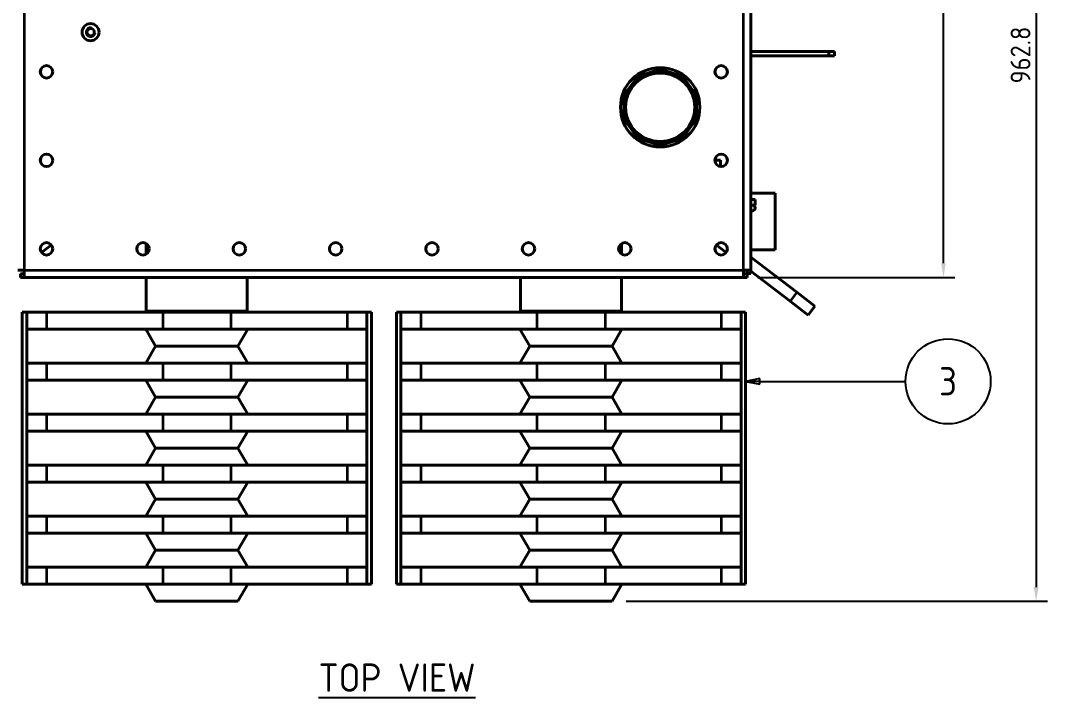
# Model space of a CAD drawing. Header units: millimetres. Extents: x 0 to 5945, y 0 to 4205.
# Drawn here: x 2225 to 3131, y 2796 to 3393 of the extents above; entities that cross this region are included whole.
import ezdxf

# ---------------------------------------------------------------- set-up
doc = ezdxf.new("R2010")
doc.units = ezdxf.units.MM
doc.header["$LTSCALE"] = 5
for name, color, linetype, lineweight in [('가시적인 것(ISO)', 3, 'Continuous', 40), ('가시적인 좁은 것(ISO)', 3, 'Continuous', 35), ('기호(ISO)', 5, 'Continuous', 25), ('치수(ISO)', 2, 'Continuous', 25)]:
    doc.layers.add(name, color=color, linetype=linetype, lineweight=lineweight)
doc.styles.add('문자 텍스트_PSTEK_POSCO', font='isocp.shx')
doc.styles.add('부품번호텍스트_PSTEK_POSCO', font='isocp.shx')
doc.styles.add('치수 텍스트_PSTEK_POSCO', font='isocp.shx')
doc.dimstyles.new('치수_PSTEK_POSCO', dxfattribs={"dimscale": 5, "dimtxt": 3.5, "dimasz": 2.5, "dimexe": 2, "dimexo": 2.5, "dimgap": 1, "dimtad": 1, "dimrnd": 1e-08, "dimdsep": 46, "dimtxsty": '치수 텍스트_PSTEK_POSCO', "dimcen": 0.09, "dimdle": 10, "dimclrd": 7, "dimclre": 7, "dimclrt": 2, "dimadec": 1, "dimazin": 2, "dimtfac": 1, "dimtmove": 0, "dimatfit": 3, "dimfxl": 0, "dimtolj": 1, "dimlwd": -1, "dimlwe": -1, "dimarcsym": 0})

# ---------------------------------------------------------------- blocks, each defined once
blk = doc.blocks.new('품번기호2')
at = {"layer": '기호(ISO)', "color": 7}
for p, q in [((575.41, 615.4), (572.91, 614.9)), ((575.41, 614.9), (572.91, 614.9)), ((572.91, 614.9), (575.41, 614.4)), ((575.41, 614.4), (575.41, 615.4)), ((575.41, 614.9), (601.13, 614.9))]:
    blk.add_line(p, q, dxfattribs=at)
at = {"layer": '기호(ISO)', "color": 7, "flags": 128}
blk.add_lwpolyline([(575.41, 615.4), (572.91, 614.9)], dxfattribs=at)
at = {"layer": '기호(ISO)'}
blk.add_circle((608.63, 614.9), 7.5, dxfattribs=at)
at = {"layer": '기호(ISO)', "color": 7}
blk.add_solid([(575.41, 615.4), (572.91, 614.9), (575.41, 614.4), (575.41, 615.4)], dxfattribs=at)
at = {"layer": '기호(ISO)', "color": 7, "insert": (608.63, 614.92), "char_height": 5, "attachment_point": 5, "style": '부품번호텍스트_PSTEK_POSCO'}
blk.add_mtext('3', dxfattribs=at)
blk = doc.blocks.new('*D28')
at = {"layer": 'Defpoints', "color": 0}
for p in [(2862.86, 3684.62), (3039.07, 3684.62), (2862.86, 3166.22)]:
    blk.add_point(p, dxfattribs=at)
at = {"layer": '치수(ISO)', "color": 7}
for p, q in [((2875.36, 3684.62), (3049.07, 3684.62)), ((3039.07, 3178.72), (3039.07, 3672.12)), ((2875.36, 3166.22), (3049.07, 3166.22))]:
    blk.add_line(p, q, dxfattribs=at)
for points in [[(3036.99, 3672.12), (3041.16, 3672.12), (3039.07, 3684.62)], [(3036.99, 3178.72), (3041.16, 3178.72), (3039.07, 3166.22)]]:
    blk.add_solid(points, dxfattribs=at)
at = {"layer": '치수(ISO)', "color": 2, "insert": (3025.32, 3407.34), "char_height": 17.5, "attachment_point": 4, "rotation": 90, "style": '치수 텍스트_PSTEK_POSCO'}
blk.add_mtext('\\A1;518.4', dxfattribs=at)
blk = doc.blocks.new('*D58')
at = {"layer": 'Defpoints', "color": 0}
for p in [(2810.56, 3843.42), (2746.9, 2880.62), (3120.83, 2880.62)]:
    blk.add_point(p, dxfattribs=at)
at = {"layer": '치수(ISO)', "color": 7}
for p, q in [((2823.06, 3843.42), (3130.83, 3843.42)), ((3120.83, 3830.92), (3120.83, 2893.12)), ((2759.4, 2880.62), (3130.83, 2880.62))]:
    blk.add_line(p, q, dxfattribs=at)
for points in [[(3118.74, 3830.92), (3122.91, 3830.92), (3120.83, 3843.42)], [(3118.74, 2893.12), (3122.91, 2893.12), (3120.83, 2880.62)]]:
    blk.add_solid(points, dxfattribs=at)
at = {"layer": '치수(ISO)', "color": 2, "insert": (3107.07, 3337.16), "char_height": 17.5, "attachment_point": 4, "rotation": 90, "style": '치수 텍스트_PSTEK_POSCO'}
blk.add_mtext('\\A1;962.8', dxfattribs=at)

msp = doc.modelspace()

# ---------------------------------------------------------------- linework, layer by layer
at = {"layer": '가시적인 것(ISO)'}
for p, q in [((2869.257, 3678.225), (2869.257, 3172.625)), ((2869.257, 3365.425), (2938.057, 3365.425)), ((2869.257, 3361.425), (2938.057, 3361.425)), ((2943.057, 3365.425), (2938.057, 3365.425)), ((2938.057, 3365.425), (2938.057, 3361.425)), ((2938.057, 3361.425), (2943.057, 3361.425)), ((2943.057, 3361.425), (2943.057, 3365.425)), ((2769.48, 3343.445), (2763.368, 3335.034)), ((2779.368, 3346.658), (2769.48, 3343.445)), ((2789.257, 3349.871), (2779.368, 3346.658)), ((2799.145, 3346.658), (2789.257, 3349.871)), ((2809.034, 3343.445), (2799.145, 3346.658)), ((2815.145, 3335.034), (2809.034, 3343.445)), ((2763.368, 3335.034), (2757.257, 3326.622)), ((2821.257, 3326.622), (2815.145, 3335.034)), ((2757.257, 3326.622), (2757.257, 3316.225)), ((2821.257, 3316.225), (2821.257, 3326.622)), ((2757.257, 3316.225), (2757.257, 3305.827)), ((2821.257, 3305.827), (2821.257, 3316.225)), ((2757.257, 3305.827), (2763.368, 3297.416)), ((2763.368, 3297.416), (2769.48, 3289.004)), ((2809.034, 3289.004), (2815.145, 3297.416)), ((2815.145, 3297.416), (2821.257, 3305.827)), ((2769.48, 3289.004), (2779.368, 3285.791)), ((2799.145, 3285.791), (2809.034, 3289.004)), ((2779.368, 3285.791), (2789.257, 3282.578)), ((2789.257, 3282.578), (2799.145, 3285.791)), ((2842.557, 3269.425), (2837.557, 3269.425)), ((2842.557, 3269.425), (2842.557, 3263.947)), ((2890.557, 3240.425), (2869.257, 3240.425)), ((2869.257, 3234.925), (2873.057, 3234.925)), ((2873.057, 3229.925), (2873.057, 3234.925)), ((2890.557, 3190.425), (2890.557, 3240.425)), ((2869.257, 3229.925), (2870.557, 3229.925)), ((2870.557, 3224.925), (2869.257, 3224.925)), ((2873.057, 3229.925), (2870.557, 3229.925)), ((2252.347, 3194.866), (2243.612, 3188.185)), ((2336.007, 3186.783), (2336.007, 3196.067)), ((2755.107, 3186.783), (2755.107, 3196.067)), ((2838.767, 3194.866), (2847.502, 3188.185)), ((2890.557, 3190.425), (2869.257, 3190.425)), ((2909.859, 3153.081), (2869.257, 3184.136)), ((2222.714, 3172.625), (2228.257, 3172.625)), ((2228.057, 3172.625), (2228.057, 3172.425)), ((2228.057, 3172.425), (2228.257, 3172.425)), ((2228.257, 3172.625), (2228.257, 3167.082)), ((2862.857, 3172.625), (2868.399, 3172.625)), ((2862.857, 3167.082), (2862.857, 3172.625)), ((2862.857, 3172.425), (2863.057, 3172.425)), ((2863.057, 3172.425), (2863.057, 3172.625)), ((2866.057, 3169.525), (2866.057, 3172.625)), ((2868.399, 3172.625), (2869.257, 3172.625)), ((2869.257, 3172.625), (2869.257, 3169.525)), ((2869.257, 3171.546), (2903.784, 3145.138)), ((2225.157, 3169.425), (2228.257, 3169.425)), ((2225.157, 3169.425), (2225.157, 3166.225)), ((2228.257, 3166.225), (2225.157, 3166.225)), ((2228.257, 3167.082), (2228.257, 3166.225)), ((2862.857, 3166.225), (2228.257, 3166.225)), ((2336.007, 3136.404), (2336.007, 3166.225)), ((2425.107, 3136.404), (2425.107, 3166.225)), ((2666.007, 3136.404), (2666.007, 3166.225)), ((2755.107, 3136.404), (2755.107, 3166.225)), ((2862.857, 3169.425), (2865.957, 3169.425)), ((2862.857, 3166.225), (2862.857, 3167.082)), ((2865.957, 3166.225), (2862.857, 3166.225)), ((2865.957, 3169.425), (2865.957, 3166.225)), ((2866.057, 3169.525), (2869.257, 3169.525)), ((2909.859, 3153.081), (2925.745, 3140.93)), ((2919.67, 3132.987), (2903.784, 3145.138)), ((2230.557, 3135.625), (2226.557, 3135.625)), ((2226.557, 2895.625), (2226.557, 3135.625)), ((2248.039, 3135.625), (2230.557, 3135.625)), ((2230.557, 3135.625), (2230.557, 3120.625)), ((2248.039, 3135.625), (2350.486, 3135.625)), ((2336.007, 3136.404), (2335.557, 3135.625)), ((2336.007, 3136.404), (2425.107, 3136.404)), ((2410.628, 3135.625), (2350.486, 3135.625)), ((2410.628, 3135.625), (2513.075, 3135.625)), ((2425.107, 3136.404), (2425.557, 3135.625)), ((2530.557, 3135.625), (2513.075, 3135.625)), ((2530.557, 3135.625), (2530.557, 3120.625)), ((2530.557, 3135.625), (2534.557, 3135.625)), ((2534.557, 2895.625), (2534.557, 3135.625)), ((2560.557, 3135.625), (2556.557, 3135.625)), ((2556.557, 2895.625), (2556.557, 3135.625)), ((2578.039, 3135.625), (2560.557, 3135.625)), ((2560.557, 3135.625), (2560.557, 3120.625)), ((2578.039, 3135.625), (2680.486, 3135.625)), ((2666.007, 3136.404), (2665.557, 3135.625)), ((2666.007, 3136.404), (2755.107, 3136.404)), ((2740.628, 3135.625), (2680.486, 3135.625)), ((2740.628, 3135.625), (2843.075, 3135.625)), ((2755.107, 3136.404), (2755.557, 3135.625)), ((2860.557, 3135.625), (2843.075, 3135.625)), ((2860.557, 3135.625), (2860.557, 3120.625)), ((2860.557, 3135.625), (2864.557, 3135.625)), ((2864.557, 2895.625), (2864.557, 3135.625)), ((2919.67, 3132.987), (2925.745, 3140.93)), ((2230.557, 3120.625), (2248.039, 3120.625)), ((2230.557, 3120.625), (2230.557, 3090.625)), ((2350.486, 3120.625), (2248.039, 3120.625)), ((2344.217, 3105.625), (2335.557, 3120.625)), ((2350.486, 3120.625), (2410.628, 3120.625)), ((2513.075, 3120.625), (2410.628, 3120.625)), ((2416.897, 3105.625), (2425.557, 3120.625)), ((2513.075, 3120.625), (2530.557, 3120.625)), ((2530.557, 3120.625), (2530.557, 3090.625)), ((2560.557, 3120.625), (2578.039, 3120.625)), ((2560.557, 3120.625), (2560.557, 3090.625)), ((2680.486, 3120.625), (2578.039, 3120.625)), ((2674.217, 3105.625), (2665.557, 3120.625)), ((2680.486, 3120.625), (2740.628, 3120.625)), ((2843.075, 3120.625), (2740.628, 3120.625)), ((2746.897, 3105.625), (2755.557, 3120.625)), ((2843.075, 3120.625), (2860.557, 3120.625)), ((2860.557, 3120.625), (2860.557, 3090.625)), ((2344.217, 3105.625), (2335.557, 3090.625)), ((2344.217, 3105.625), (2416.897, 3105.625)), ((2416.897, 3105.625), (2425.557, 3090.625)), ((2674.217, 3105.625), (2665.557, 3090.625)), ((2674.217, 3105.625), (2746.897, 3105.625)), ((2746.897, 3105.625), (2755.557, 3090.625)), ((2248.039, 3090.625), (2230.557, 3090.625)), ((2230.557, 3090.625), (2230.557, 3075.625)), ((2248.039, 3090.625), (2350.486, 3090.625)), ((2410.628, 3090.625), (2350.486, 3090.625)), ((2410.628, 3090.625), (2513.075, 3090.625)), ((2530.557, 3090.625), (2513.075, 3090.625)), ((2530.557, 3090.625), (2530.557, 3075.625)), ((2578.039, 3090.625), (2560.557, 3090.625)), ((2560.557, 3090.625), (2560.557, 3075.625)), ((2578.039, 3090.625), (2680.486, 3090.625)), ((2740.628, 3090.625), (2680.486, 3090.625)), ((2740.628, 3090.625), (2843.075, 3090.625)), ((2860.557, 3090.625), (2843.075, 3090.625)), ((2860.557, 3090.625), (2860.557, 3075.625)), ((2230.557, 3075.625), (2248.039, 3075.625)), ((2230.557, 3075.625), (2230.557, 3045.625)), ((2350.486, 3075.625), (2248.039, 3075.625)), ((2344.217, 3060.625), (2335.557, 3075.625)), ((2350.486, 3075.625), (2410.628, 3075.625)), ((2513.075, 3075.625), (2410.628, 3075.625)), ((2416.897, 3060.625), (2425.557, 3075.625)), ((2513.075, 3075.625), (2530.557, 3075.625)), ((2530.557, 3075.625), (2530.557, 3045.625)), ((2560.557, 3075.625), (2578.039, 3075.625)), ((2560.557, 3075.625), (2560.557, 3045.625)), ((2680.486, 3075.625), (2578.039, 3075.625)), ((2674.217, 3060.625), (2665.557, 3075.625)), ((2680.486, 3075.625), (2740.628, 3075.625)), ((2843.075, 3075.625), (2740.628, 3075.625)), ((2746.897, 3060.625), (2755.557, 3075.625)), ((2843.075, 3075.625), (2860.557, 3075.625)), ((2860.557, 3075.625), (2860.557, 3045.625)), ((2344.217, 3060.625), (2335.557, 3045.625)), ((2344.217, 3060.625), (2416.897, 3060.625)), ((2416.897, 3060.625), (2425.557, 3045.625)), ((2674.217, 3060.625), (2665.557, 3045.625)), ((2674.217, 3060.625), (2746.897, 3060.625)), ((2746.897, 3060.625), (2755.557, 3045.625)), ((2248.039, 3045.625), (2230.557, 3045.625)), ((2230.557, 3045.625), (2230.557, 3030.625)), ((2248.039, 3045.625), (2350.486, 3045.625)), ((2410.628, 3045.625), (2350.486, 3045.625)), ((2410.628, 3045.625), (2513.075, 3045.625)), ((2530.557, 3045.625), (2513.075, 3045.625)), ((2530.557, 3045.625), (2530.557, 3030.625)), ((2578.039, 3045.625), (2560.557, 3045.625)), ((2560.557, 3045.625), (2560.557, 3030.625)), ((2578.039, 3045.625), (2680.486, 3045.625)), ((2740.628, 3045.625), (2680.486, 3045.625)), ((2740.628, 3045.625), (2843.075, 3045.625)), ((2860.557, 3045.625), (2843.075, 3045.625)), ((2860.557, 3045.625), (2860.557, 3030.625)), ((2230.557, 3030.625), (2248.039, 3030.625)), ((2230.557, 3030.625), (2230.557, 3000.625)), ((2350.486, 3030.625), (2248.039, 3030.625)), ((2344.217, 3015.625), (2335.557, 3030.625)), ((2350.486, 3030.625), (2410.628, 3030.625)), ((2513.075, 3030.625), (2410.628, 3030.625)), ((2416.897, 3015.625), (2425.557, 3030.625)), ((2513.075, 3030.625), (2530.557, 3030.625)), ((2530.557, 3030.625), (2530.557, 3000.625)), ((2560.557, 3030.625), (2578.039, 3030.625)), ((2560.557, 3030.625), (2560.557, 3000.625)), ((2680.486, 3030.625), (2578.039, 3030.625)), ((2674.217, 3015.625), (2665.557, 3030.625)), ((2680.486, 3030.625), (2740.628, 3030.625)), ((2843.075, 3030.625), (2740.628, 3030.625)), ((2746.897, 3015.625), (2755.557, 3030.625)), ((2843.075, 3030.625), (2860.557, 3030.625)), ((2860.557, 3030.625), (2860.557, 3000.625)), ((2344.217, 3015.625), (2335.557, 3000.625)), ((2344.217, 3015.625), (2416.897, 3015.625)), ((2416.897, 3015.625), (2425.557, 3000.625)), ((2674.217, 3015.625), (2665.557, 3000.625)), ((2674.217, 3015.625), (2746.897, 3015.625)), ((2746.897, 3015.625), (2755.557, 3000.625)), ((2248.039, 3000.625), (2230.557, 3000.625)), ((2230.557, 3000.625), (2230.557, 2985.625)), ((2248.039, 3000.625), (2350.486, 3000.625)), ((2410.628, 3000.625), (2350.486, 3000.625)), ((2410.628, 3000.625), (2513.075, 3000.625)), ((2530.557, 3000.625), (2513.075, 3000.625)), ((2530.557, 3000.625), (2530.557, 2985.625)), ((2578.039, 3000.625), (2560.557, 3000.625)), ((2560.557, 3000.625), (2560.557, 2985.625)), ((2578.039, 3000.625), (2680.486, 3000.625)), ((2740.628, 3000.625), (2680.486, 3000.625)), ((2740.628, 3000.625), (2843.075, 3000.625)), ((2860.557, 3000.625), (2843.075, 3000.625)), ((2860.557, 3000.625), (2860.557, 2985.625)), ((2230.557, 2985.625), (2248.039, 2985.625)), ((2230.557, 2985.625), (2230.557, 2955.625)), ((2350.486, 2985.625), (2248.039, 2985.625)), ((2344.217, 2970.625), (2335.557, 2985.625)), ((2350.486, 2985.625), (2410.628, 2985.625)), ((2513.075, 2985.625), (2410.628, 2985.625)), ((2416.897, 2970.625), (2425.557, 2985.625)), ((2513.075, 2985.625), (2530.557, 2985.625)), ((2530.557, 2985.625), (2530.557, 2955.625)), ((2560.557, 2985.625), (2578.039, 2985.625)), ((2560.557, 2985.625), (2560.557, 2955.625)), ((2680.486, 2985.625), (2578.039, 2985.625)), ((2674.217, 2970.625), (2665.557, 2985.625)), ((2680.486, 2985.625), (2740.628, 2985.625)), ((2843.075, 2985.625), (2740.628, 2985.625)), ((2746.897, 2970.625), (2755.557, 2985.625)), ((2843.075, 2985.625), (2860.557, 2985.625)), ((2860.557, 2985.625), (2860.557, 2955.625)), ((2344.217, 2970.625), (2335.557, 2955.625)), ((2344.217, 2970.625), (2416.897, 2970.625)), ((2416.897, 2970.625), (2425.557, 2955.625)), ((2674.217, 2970.625), (2665.557, 2955.625)), ((2674.217, 2970.625), (2746.897, 2970.625)), ((2746.897, 2970.625), (2755.557, 2955.625)), ((2248.039, 2955.625), (2230.557, 2955.625)), ((2230.557, 2955.625), (2230.557, 2940.625)), ((2248.039, 2955.625), (2350.486, 2955.625)), ((2410.628, 2955.625), (2350.486, 2955.625)), ((2410.628, 2955.625), (2513.075, 2955.625)), ((2530.557, 2955.625), (2513.075, 2955.625)), ((2530.557, 2955.625), (2530.557, 2940.625)), ((2578.039, 2955.625), (2560.557, 2955.625)), ((2560.557, 2955.625), (2560.557, 2940.625)), ((2578.039, 2955.625), (2680.486, 2955.625)), ((2740.628, 2955.625), (2680.486, 2955.625)), ((2740.628, 2955.625), (2843.075, 2955.625)), ((2860.557, 2955.625), (2843.075, 2955.625)), ((2860.557, 2955.625), (2860.557, 2940.625)), ((2230.557, 2940.625), (2248.039, 2940.625)), ((2230.557, 2940.625), (2230.557, 2910.625)), ((2350.486, 2940.625), (2248.039, 2940.625)), ((2344.217, 2925.625), (2335.557, 2940.625)), ((2350.486, 2940.625), (2410.628, 2940.625)), ((2513.075, 2940.625), (2410.628, 2940.625)), ((2416.897, 2925.625), (2425.557, 2940.625)), ((2513.075, 2940.625), (2530.557, 2940.625)), ((2530.557, 2940.625), (2530.557, 2910.625)), ((2560.557, 2940.625), (2578.039, 2940.625)), ((2560.557, 2940.625), (2560.557, 2910.625)), ((2680.486, 2940.625), (2578.039, 2940.625)), ((2674.217, 2925.625), (2665.557, 2940.625)), ((2680.486, 2940.625), (2740.628, 2940.625)), ((2843.075, 2940.625), (2740.628, 2940.625)), ((2746.897, 2925.625), (2755.557, 2940.625)), ((2843.075, 2940.625), (2860.557, 2940.625)), ((2860.557, 2940.625), (2860.557, 2910.625)), ((2344.217, 2925.625), (2335.557, 2910.625)), ((2344.217, 2925.625), (2416.897, 2925.625)), ((2416.897, 2925.625), (2425.557, 2910.625)), ((2674.217, 2925.625), (2665.557, 2910.625)), ((2674.217, 2925.625), (2746.897, 2925.625)), ((2746.897, 2925.625), (2755.557, 2910.625)), ((2248.039, 2910.625), (2230.557, 2910.625)), ((2230.557, 2910.625), (2230.557, 2895.625)), ((2248.039, 2910.625), (2350.486, 2910.625)), ((2410.628, 2910.625), (2350.486, 2910.625)), ((2410.628, 2910.625), (2513.075, 2910.625)), ((2530.557, 2910.625), (2513.075, 2910.625)), ((2530.557, 2910.625), (2530.557, 2895.625)), ((2578.039, 2910.625), (2560.557, 2910.625)), ((2560.557, 2910.625), (2560.557, 2895.625)), ((2578.039, 2910.625), (2680.486, 2910.625)), ((2740.628, 2910.625), (2680.486, 2910.625)), ((2740.628, 2910.625), (2843.075, 2910.625)), ((2860.557, 2910.625), (2843.075, 2910.625)), ((2860.557, 2910.625), (2860.557, 2895.625)), ((2230.557, 2895.625), (2226.557, 2895.625)), ((2230.557, 2895.625), (2248.039, 2895.625)), ((2350.486, 2895.625), (2248.039, 2895.625)), ((2344.217, 2880.625), (2335.557, 2895.625)), ((2350.486, 2895.625), (2410.628, 2895.625)), ((2513.075, 2895.625), (2410.628, 2895.625)), ((2416.897, 2880.625), (2425.557, 2895.625)), ((2513.075, 2895.625), (2530.557, 2895.625)), ((2530.557, 2895.625), (2534.557, 2895.625)), ((2560.557, 2895.625), (2556.557, 2895.625)), ((2560.557, 2895.625), (2578.039, 2895.625)), ((2680.486, 2895.625), (2578.039, 2895.625)), ((2674.217, 2880.625), (2665.557, 2895.625)), ((2680.486, 2895.625), (2740.628, 2895.625)), ((2843.075, 2895.625), (2740.628, 2895.625)), ((2746.897, 2880.625), (2755.557, 2895.625)), ((2843.075, 2895.625), (2860.557, 2895.625)), ((2860.557, 2895.625), (2864.557, 2895.625)), ((2344.217, 2880.625), (2416.897, 2880.625)), ((2674.217, 2880.625), (2746.897, 2880.625))]:
    msp.add_line(p, q, dxfattribs=at)
for centre, radius in [((2286.857, 3382.425), 7.5), ((2286.857, 3382.425), 3.324), ((2248.057, 3347.425), 5.5), ((2789.257, 3316.225), 35), ((2843.057, 3347.425), 5.5), ((2789.257, 3316.225), 32), ((2248.057, 3269.425), 5.5), ((2843.057, 3269.425), 5.5), ((2248.057, 3191.425), 5.5), ((2333.057, 3191.425), 5.5), ((2418.057, 3191.425), 5.5), ((2503.057, 3191.425), 5.5), ((2588.057, 3191.425), 5.5), ((2673.057, 3191.425), 5.5), ((2758.057, 3191.425), 5.5), ((2843.057, 3191.425), 5.5)]:
    msp.add_circle(centre, radius, dxfattribs=at)
for centre, radius, start, end in [((2248.118, 3347.425), 5.5, 90.318832, 269.681168), ((2842.996, 3347.425), 5.5, 270.318832, 89.681168), ((2248.118, 3269.425), 5.5, 90.318832, 269.681168), ((2842.996, 3269.425), 5.5, 270.318832, 89.681168), ((2870.557, 3227.425), 2.5, 270, 90)]:
    msp.add_arc(centre, radius, start, end, dxfattribs=at)
at = {"layer": '가시적인 좁은 것(ISO)'}
for p, q in [((2228.257, 3678.225), (2228.257, 3172.625)), ((2862.857, 3172.625), (2862.857, 3678.225)), ((2228.257, 3172.625), (2862.857, 3172.625)), ((2909.859, 3153.081), (2903.784, 3145.138)), ((2248.039, 3135.625), (2248.039, 3120.625)), ((2350.486, 3135.625), (2350.486, 3120.625)), ((2410.628, 3135.625), (2410.628, 3120.625)), ((2513.075, 3135.625), (2513.075, 3120.625)), ((2578.039, 3135.625), (2578.039, 3120.625)), ((2680.486, 3135.625), (2680.486, 3120.625)), ((2740.628, 3135.625), (2740.628, 3120.625)), ((2843.075, 3135.625), (2843.075, 3120.625)), ((2248.039, 3090.625), (2248.039, 3075.625)), ((2350.486, 3090.625), (2350.486, 3075.625)), ((2410.628, 3090.625), (2410.628, 3075.625)), ((2513.075, 3090.625), (2513.075, 3075.625)), ((2578.039, 3090.625), (2578.039, 3075.625)), ((2680.486, 3090.625), (2680.486, 3075.625)), ((2740.628, 3090.625), (2740.628, 3075.625)), ((2843.075, 3090.625), (2843.075, 3075.625)), ((2248.039, 3045.625), (2248.039, 3030.625)), ((2350.486, 3045.625), (2350.486, 3030.625)), ((2410.628, 3045.625), (2410.628, 3030.625)), ((2513.075, 3045.625), (2513.075, 3030.625)), ((2578.039, 3045.625), (2578.039, 3030.625)), ((2680.486, 3045.625), (2680.486, 3030.625)), ((2740.628, 3045.625), (2740.628, 3030.625)), ((2843.075, 3045.625), (2843.075, 3030.625)), ((2248.039, 3000.625), (2248.039, 2985.625)), ((2350.486, 3000.625), (2350.486, 2985.625)), ((2410.628, 3000.625), (2410.628, 2985.625)), ((2513.075, 3000.625), (2513.075, 2985.625)), ((2578.039, 3000.625), (2578.039, 2985.625)), ((2680.486, 3000.625), (2680.486, 2985.625)), ((2740.628, 3000.625), (2740.628, 2985.625)), ((2843.075, 3000.625), (2843.075, 2985.625)), ((2248.039, 2955.625), (2248.039, 2940.625)), ((2350.486, 2955.625), (2350.486, 2940.625)), ((2410.628, 2955.625), (2410.628, 2940.625)), ((2513.075, 2955.625), (2513.075, 2940.625)), ((2578.039, 2955.625), (2578.039, 2940.625)), ((2680.486, 2955.625), (2680.486, 2940.625)), ((2740.628, 2955.625), (2740.628, 2940.625)), ((2843.075, 2955.625), (2843.075, 2940.625)), ((2248.039, 2910.625), (2248.039, 2895.625)), ((2350.486, 2910.625), (2350.486, 2895.625)), ((2410.628, 2910.625), (2410.628, 2895.625)), ((2513.075, 2910.625), (2513.075, 2895.625)), ((2578.039, 2910.625), (2578.039, 2895.625)), ((2680.486, 2910.625), (2680.486, 2895.625)), ((2740.628, 2910.625), (2740.628, 2895.625)), ((2843.075, 2910.625), (2843.075, 2895.625))]:
    msp.add_line(p, q, dxfattribs=at)
msp.add_circle((2789.257, 3316.225), 30.179, dxfattribs=at)
msp.add_arc((2286.857, 3382.425), 4, 80, 350, dxfattribs=at)

# ---------------------------------------------------------------- block references
at = {"layer": '기호(ISO)', "xscale": 5, "yscale": 5, "zscale": 5}
msp.add_blockref('품번기호2', (0, 0), dxfattribs=at)

# ---------------------------------------------------------------- texts
at = {"layer": '기호(ISO)', "color": 2, "insert": (2557.149, 2813.288), "char_height": 25, "width": 625.93245, "attachment_point": 5, "style": '문자 텍스트_PSTEK_POSCO'}
msp.add_mtext('{\\fISOCP|b0|i0;\\H25.0000;\\LTOP VIEW}', dxfattribs=at)

# ---------------------------------------------------------------- dimensions: what is measured, and where the dimension line sits
at = {"layer": '치수(ISO)', "color": 7}
for base, p1, p2, picture, middle in [((3120.828, 2880.625), (2810.557, 3843.425), (2746.897, 2880.625), '*D58', (3120.828, 3362.025)), ((3039.074, 3684.625), (2862.857, 3166.225), (2862.857, 3684.625), '*D28', (3039.074, 3430.968))]:
    dim = msp.add_linear_dim(base=base, p1=p1, p2=p2, angle=90, dimstyle='치수_PSTEK_POSCO', override={"dimdec": 2, "dimtp": 0, "dimtm": 0, "dimtdec": 2, "dimtofl": 0, "dimatfit": 1}, dxfattribs=at)
    dim.commit()
    dim.dimension.update_dxf_attribs({"geometry": picture, "text_midpoint": middle, "dimtype": 160})

doc.saveas('drawing.dxf')
